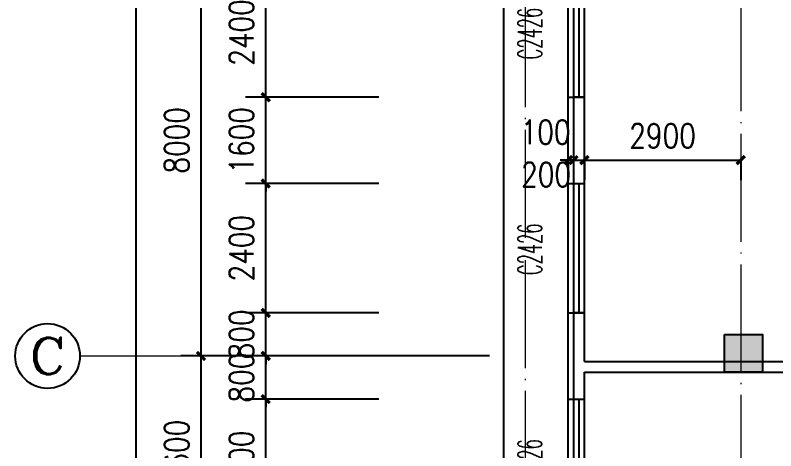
# Model space of a CAD drawing. Extents: x 1417642 to 3570900, y 124798 to 1191112.
# Drawn here: x 1430327 to 1444427, y 532613 to 540692 of the extents above; entities that cross this region are included whole.
import ezdxf
from ezdxf.enums import TextEntityAlignment as Align

# ---------------------------------------------------------------- set-up
doc = ezdxf.new("R2010")
doc.units = 0
doc.header["$LTSCALE"] = 1000
doc.header["$MEASUREMENT"] = 0
doc.linetypes.add('DOTE', pattern=[2.42, 2, -0.2, 0.02, -0.2])
doc.layers.get('0').update_dxf_attribs({"linetype": 'CONTINUOUS'})
doc.layers.get('Defpoints').update_dxf_attribs({"linetype": 'CONTINUOUS'})
for name, color, linetype in [('AXIS', 3, 'CONTINUOUS'), ('AXIS_TEXT', 7, 'CONTINUOUS'), ('colu', 2, 'CONTINUOUS'), ('DOTE', 1, 'DOTE'), ('PUB_DIM', 3, 'CONTINUOUS'), ('SURFACE', 6, 'CONTINUOUS'), ('tiaozheng', 20, 'CONTINUOUS'), ('WALL', 4, 'CONTINUOUS'), ('WINDOW', 2, 'CONTINUOUS'), ('WINDOW_TEXT', 7, 'CONTINUOUS'), ('柱填充 @ 1', 8, 'CONTINUOUS'), ('立面造型', 40, 'CONTINUOUS')]:
    doc.layers.add(name, color=color, linetype=linetype)
doc.styles.add('_TCH_AXIS', font='COMPLEX', dxfattribs={"bigfont": 'GBCBIG'})
doc.styles.add('_TCH_WINDOW', font='ROMANS.shx', dxfattribs={"width": 0.7, "height": 400, "bigfont": 'Z.shx'})
doc.styles.add('DIM_FONT', font='SIMPLEX.shx', dxfattribs={"width": 0.8})
doc.dimstyles.new('DIMN150', dxfattribs={"dimscale": 1.5, "dimtxt": 300, "dimasz": 100, "dimexe": 250, "dimexo": 300, "dimgap": 150, "dimtad": 1, "dimdec": 0, "dimzin": 0, "dimdsep": 46, "dimtxsty": 'DIM_FONT', "dimblk": 'ARCHTICK', "dimcen": 0.09, "dimdle": 1.5, "dimclrt": 7, "dimazin": 2, "dimtfac": 1, "dimtdec": 0, "dimtix": 1, "dimtmove": 2, "dimatfit": 3, "dimldrblk": 'ARCHTICK', "dimfxl": 1, "dimtolj": 1, "dimtzin": 0, "dimarcsym": 0})

# ---------------------------------------------------------------- blocks, each defined once
blk = doc.blocks.new('5873')
at = {"layer": '柱填充 @ 1', "ltscale": 1000}
blk.add_hatch(color=256, dxfattribs=at).paths.add_polyline_path([(1507628, 706185), (1508328, 706185), (1508328, 705485), (1507628, 705485)])
at = {"layer": 'colu', "ltscale": 1000}
blk.add_lwpolyline([(1507628, 706185), (1508328, 706185), (1508328, 705485), (1507628, 705485)], close=True, dxfattribs=at)
blk = doc.blocks.new('_ArchTick')
at = {"color": 0, "linetype": 'ByBlock', "const_width": 0.4}
blk.add_lwpolyline([(-0.5, -0.5), (0.5, 0.5)], dxfattribs=at)
blk = doc.blocks.new('*D2420')
at = {"layer": 'Defpoints', "color": 0}
for p in [(1440579, 538467), (1440679, 538467), (1440679, 538005)]:
    blk.add_point(p, dxfattribs=at)
at = {"layer": 'PUB_DIM', "color": 0, "lineweight": -2}
for p, q in [((1440579, 538005), (1440429, 538005)), ((1440579, 538017), (1440579, 537630)), ((1440579, 538005), (1440679, 538005)), ((1440679, 538017), (1440679, 537630)), ((1440679, 538005), (1440829, 538005))]:
    blk.add_line(p, q, dxfattribs=at)
at = {"layer": 'PUB_DIM', "color": 0, "lineweight": -2, "xscale": 150, "yscale": 150, "zscale": 150}
blk.add_blockref('_ArchTick', (1440579, 538005), dxfattribs=at)
at = {"layer": 'PUB_DIM', "color": 0, "lineweight": -2, "xscale": 150, "yscale": 150, "zscale": 150, "rotation": 180}
blk.add_blockref('_ArchTick', (1440679, 538005), dxfattribs=at)
at = {"layer": 'PUB_DIM', "color": 7, "insert": (1440161, 538523), "char_height": 450, "attachment_point": 5, "style": 'DIM_FONT'}
blk.add_mtext('\\A1;100', dxfattribs=at)
blk = doc.blocks.new('*D2421')
at = {"layer": 'Defpoints', "color": 0}
for p in [(1440679, 538467), (1440879, 538467), (1440879, 538005)]:
    blk.add_point(p, dxfattribs=at)
at = {"layer": 'PUB_DIM', "color": 0, "lineweight": -2}
for p, q in [((1440679, 538005), (1440529, 538005)), ((1440679, 538017), (1440679, 537630)), ((1440679, 538005), (1440879, 538005)), ((1440879, 538017), (1440879, 537630)), ((1440879, 538005), (1441029, 538005))]:
    blk.add_line(p, q, dxfattribs=at)
at = {"layer": 'PUB_DIM', "color": 0, "lineweight": -2, "xscale": 150, "yscale": 150, "zscale": 150}
blk.add_blockref('_ArchTick', (1440679, 538005), dxfattribs=at)
at = {"layer": 'PUB_DIM', "color": 0, "lineweight": -2, "xscale": 150, "yscale": 150, "zscale": 150, "rotation": 180}
blk.add_blockref('_ArchTick', (1440879, 538005), dxfattribs=at)
at = {"layer": 'PUB_DIM', "color": 7, "insert": (1440169, 537736), "char_height": 450, "attachment_point": 5, "style": 'DIM_FONT'}
blk.add_mtext('\\A1;200', dxfattribs=at)
blk = doc.blocks.new('*D2422')
at = {"layer": 'Defpoints', "color": 0}
for p in [(1440879, 538467), (1443779, 538467), (1443779, 538005)]:
    blk.add_point(p, dxfattribs=at)
at = {"layer": 'PUB_DIM', "color": 0, "lineweight": -2}
for p, q in [((1440876, 538005), (1443781, 538005)), ((1440879, 538017), (1440879, 537630)), ((1443779, 538017), (1443779, 537630))]:
    blk.add_line(p, q, dxfattribs=at)
at = {"layer": 'PUB_DIM', "color": 0, "lineweight": -2, "xscale": 150, "yscale": 150, "zscale": 150, "rotation": 180}
blk.add_blockref('_ArchTick', (1440879, 538005), dxfattribs=at)
at = {"layer": 'PUB_DIM', "color": 0, "lineweight": -2, "xscale": 150, "yscale": 150, "zscale": 150}
blk.add_blockref('_ArchTick', (1443779, 538005), dxfattribs=at)
at = {"layer": 'PUB_DIM', "color": 7, "insert": (1442329, 538455), "char_height": 450, "attachment_point": 5, "style": 'DIM_FONT'}
blk.add_mtext('\\A1;2900', dxfattribs=at)
blk = doc.blocks.new('*D2823')
at = {"layer": 'Defpoints', "color": 0}
for p in [(1432572, 621371), (1436080, 621371), (1436080, 522771)]:
    blk.add_point(p, dxfattribs=at)
at = {"layer": 'PUB_DIM', "color": 0, "lineweight": -2}
for p, q in [((1435630, 621371), (1432197, 621371)), ((1432572, 522769), (1432572, 621373)), ((1435630, 522771), (1432197, 522771))]:
    blk.add_line(p, q, dxfattribs=at)
at = {"layer": 'PUB_DIM', "color": 0, "lineweight": -2, "xscale": 150, "yscale": 150, "zscale": 150}
for p, rotation in [((1432572, 621371), 90), ((1432572, 522771), 270)]:
    blk.add_blockref('_ArchTick', p, dxfattribs=dict(at, rotation=rotation))
at = {"layer": 'PUB_DIM', "color": 7, "insert": (1432122, 572071), "char_height": 450, "attachment_point": 5, "rotation": 90, "style": 'DIM_FONT'}
blk.add_mtext('\\A1;98600', dxfattribs=at)
blk = doc.blocks.new('*D2836')
at = {"layer": 'AXIS', "color": 0, "lineweight": -2}
for p, q in [((1439121, 542371), (1433397, 542371)), ((1433772, 534369), (1433772, 542373)), ((1439121, 534371), (1433397, 534371))]:
    blk.add_line(p, q, dxfattribs=at)
at = {"layer": 'Defpoints', "color": 0}
for p in [(1433772, 542371), (1439571, 542371), (1439571, 534371)]:
    blk.add_point(p, dxfattribs=at)
at = {"layer": 'AXIS', "color": 0, "lineweight": -2, "xscale": 150, "yscale": 150, "zscale": 150}
for p, rotation in [((1433772, 542371), 90), ((1433772, 534371), 270)]:
    blk.add_blockref('_ArchTick', p, dxfattribs=dict(at, rotation=rotation))
at = {"layer": 'AXIS', "color": 7, "insert": (1433322, 538371), "char_height": 450, "attachment_point": 5, "rotation": 90, "style": 'DIM_FONT'}
blk.add_mtext('\\A1;8000', dxfattribs=at)
blk = doc.blocks.new('*D2837')
at = {"layer": 'AXIS', "color": 0, "lineweight": -2}
for p, q in [((1439121, 534371), (1433397, 534371)), ((1433772, 530769), (1433772, 534373)), ((1439121, 530771), (1433397, 530771))]:
    blk.add_line(p, q, dxfattribs=at)
at = {"layer": 'Defpoints', "color": 0}
for p in [(1433772, 534371), (1439571, 534371), (1439571, 530771)]:
    blk.add_point(p, dxfattribs=at)
at = {"layer": 'AXIS', "color": 0, "lineweight": -2, "xscale": 150, "yscale": 150, "zscale": 150}
for p, rotation in [((1433772, 534371), 90), ((1433772, 530771), 270)]:
    blk.add_blockref('_ArchTick', p, dxfattribs=dict(at, rotation=rotation))
at = {"layer": 'AXIS', "color": 7, "insert": (1433322, 532571), "char_height": 450, "attachment_point": 5, "rotation": 90, "style": 'DIM_FONT'}
blk.add_mtext('\\A1;3600', dxfattribs=at)
blk = doc.blocks.new('*D2877')
at = {"layer": 'Defpoints', "color": 0}
for p in [(1434972, 541571), (1437521, 541571), (1437521, 539171)]:
    blk.add_point(p, dxfattribs=at)
at = {"layer": 'PUB_DIM', "color": 0, "lineweight": -2}
for p, q in [((1437071, 541571), (1434597, 541571)), ((1434972, 539169), (1434972, 541573)), ((1437071, 539171), (1434597, 539171))]:
    blk.add_line(p, q, dxfattribs=at)
at = {"layer": 'PUB_DIM', "color": 0, "lineweight": -2, "xscale": 150, "yscale": 150, "zscale": 150}
for p, rotation in [((1434972, 541571), 90), ((1434972, 539171), 270)]:
    blk.add_blockref('_ArchTick', p, dxfattribs=dict(at, rotation=rotation))
at = {"layer": 'PUB_DIM', "color": 7, "insert": (1434522, 540371), "char_height": 450, "attachment_point": 5, "rotation": 90, "style": 'DIM_FONT'}
blk.add_mtext('\\A1;2400', dxfattribs=at)
blk = doc.blocks.new('*D2878')
at = {"layer": 'Defpoints', "color": 0}
for p in [(1434972, 539171), (1437521, 539171), (1437521, 537571)]:
    blk.add_point(p, dxfattribs=at)
at = {"layer": 'PUB_DIM', "color": 0, "lineweight": -2}
for p, q in [((1434972, 539171), (1434972, 539321)), ((1437071, 539171), (1434597, 539171)), ((1434972, 537571), (1434972, 539171)), ((1437071, 537571), (1434597, 537571)), ((1434972, 537571), (1434972, 537421))]:
    blk.add_line(p, q, dxfattribs=at)
at = {"layer": 'PUB_DIM', "color": 0, "lineweight": -2, "xscale": 150, "yscale": 150, "zscale": 150}
for p, rotation in [((1434972, 539171), 270), ((1434972, 537571), 90)]:
    blk.add_blockref('_ArchTick', p, dxfattribs=dict(at, rotation=rotation))
at = {"layer": 'PUB_DIM', "color": 7, "insert": (1434522, 538371), "char_height": 450, "attachment_point": 5, "rotation": 90, "style": 'DIM_FONT'}
blk.add_mtext('\\A1;1600', dxfattribs=at)
blk = doc.blocks.new('*D2879')
at = {"layer": 'Defpoints', "color": 0}
for p in [(1434972, 537571), (1437521, 537571), (1437521, 535171)]:
    blk.add_point(p, dxfattribs=at)
at = {"layer": 'PUB_DIM', "color": 0, "lineweight": -2}
for p, q in [((1437071, 537571), (1434597, 537571)), ((1434972, 535169), (1434972, 537573)), ((1437071, 535171), (1434597, 535171))]:
    blk.add_line(p, q, dxfattribs=at)
at = {"layer": 'PUB_DIM', "color": 0, "lineweight": -2, "xscale": 150, "yscale": 150, "zscale": 150}
for p, rotation in [((1434972, 537571), 90), ((1434972, 535171), 270)]:
    blk.add_blockref('_ArchTick', p, dxfattribs=dict(at, rotation=rotation))
at = {"layer": 'PUB_DIM', "color": 7, "insert": (1434522, 536371), "char_height": 450, "attachment_point": 5, "rotation": 90, "style": 'DIM_FONT'}
blk.add_mtext('\\A1;2400', dxfattribs=at)
blk = doc.blocks.new('*D2880')
at = {"layer": 'Defpoints', "color": 0}
for p in [(1434972, 535171), (1437521, 535171), (1437521, 534371)]:
    blk.add_point(p, dxfattribs=at)
at = {"layer": 'PUB_DIM', "color": 0, "lineweight": -2}
for p, q in [((1434972, 535171), (1434972, 535321)), ((1437071, 535171), (1434597, 535171)), ((1434972, 534371), (1434972, 535171)), ((1437071, 534371), (1434597, 534371)), ((1434972, 534371), (1434972, 534221))]:
    blk.add_line(p, q, dxfattribs=at)
at = {"layer": 'PUB_DIM', "color": 0, "lineweight": -2, "xscale": 150, "yscale": 150, "zscale": 150}
for p, rotation in [((1434972, 535171), 270), ((1434972, 534371), 90)]:
    blk.add_blockref('_ArchTick', p, dxfattribs=dict(at, rotation=rotation))
at = {"layer": 'PUB_DIM', "color": 7, "insert": (1434522, 534771), "char_height": 450, "attachment_point": 5, "rotation": 90, "style": 'DIM_FONT'}
blk.add_mtext('\\A1;800', dxfattribs=at)
blk = doc.blocks.new('*D2881')
at = {"layer": 'Defpoints', "color": 0}
for p in [(1434972, 534371), (1437521, 534371), (1437521, 533571)]:
    blk.add_point(p, dxfattribs=at)
at = {"layer": 'PUB_DIM', "color": 0, "lineweight": -2}
for p, q in [((1434972, 534371), (1434972, 534521)), ((1437071, 534371), (1434597, 534371)), ((1434972, 533571), (1434972, 534371)), ((1437071, 533571), (1434597, 533571)), ((1434972, 533571), (1434972, 533421))]:
    blk.add_line(p, q, dxfattribs=at)
at = {"layer": 'PUB_DIM', "color": 0, "lineweight": -2, "xscale": 150, "yscale": 150, "zscale": 150}
for p, rotation in [((1434972, 534371), 270), ((1434972, 533571), 90)]:
    blk.add_blockref('_ArchTick', p, dxfattribs=dict(at, rotation=rotation))
at = {"layer": 'PUB_DIM', "color": 7, "insert": (1434522, 533971), "char_height": 450, "attachment_point": 5, "rotation": 90, "style": 'DIM_FONT'}
blk.add_mtext('\\A1;800', dxfattribs=at)
blk = doc.blocks.new('*D2882')
at = {"layer": 'Defpoints', "color": 0}
for p in [(1434972, 533571), (1437521, 533571), (1437521, 531171)]:
    blk.add_point(p, dxfattribs=at)
at = {"layer": 'PUB_DIM', "color": 0, "lineweight": -2}
for p, q in [((1437071, 533571), (1434597, 533571)), ((1434972, 531169), (1434972, 533573)), ((1437071, 531171), (1434597, 531171))]:
    blk.add_line(p, q, dxfattribs=at)
at = {"layer": 'PUB_DIM', "color": 0, "lineweight": -2, "xscale": 150, "yscale": 150, "zscale": 150}
for p, rotation in [((1434972, 533571), 90), ((1434972, 531171), 270)]:
    blk.add_blockref('_ArchTick', p, dxfattribs=dict(at, rotation=rotation))
at = {"layer": 'PUB_DIM', "color": 7, "insert": (1434522, 532371), "char_height": 450, "attachment_point": 5, "rotation": 90, "style": 'DIM_FONT'}
blk.add_mtext('\\A1;2400', dxfattribs=at)
blk = doc.blocks.new('$TCHSYS$WIN2D')
for p, q in [((-0.5, 0.5), (0.5, 0.5)), ((-0.5, 0.5), (-0.5, -0.5)), ((0.5, 0.5), (0.5, -0.5)), ((0.5, 0.1667), (-0.5, 0.1667)), ((0.5, -0.1667), (-0.5, -0.1667)), ((-0.5, -0.5), (0.5, -0.5))]:
    blk.add_line(p, q)

msp = doc.modelspace()

# ---------------------------------------------------------------- linework, layer by layer
at = {"layer": 'AXIS', "lineweight": 0}
msp.add_line((1437375.8, 534370.9, 0), (1431527.3, 534370.9, 0), dxfattribs=at)
at = {"layer": 'AXIS'}
msp.add_circle((1430927.3, 534370.9), 600, dxfattribs=at)
at = {"layer": 'DOTE', "lineweight": 0, "elevation": 0}
for points in [[(1439778.7, 625685.4), (1439778.7, 515570.4)], [(1443778.7, 625610.7), (1443778.7, 515570.4)]]:
    msp.add_lwpolyline(points, dxfattribs=at)
at = {"layer": 'SURFACE'}
for p, q in [((1440578.7, 539170.9), (1440678.7, 539170.9)), ((1440578.7, 537570.9), (1440578.7, 539170.9)), ((1440578.7, 537570.9), (1440678.7, 537570.9)), ((1440578.7, 535170.9), (1440678.7, 535170.9)), ((1440578.7, 534170.9), (1440578.7, 535170.9)), ((1440578.7, 533570.9), (1440578.7, 534170.9)), ((1440578.7, 533570.9), (1440678.7, 533570.9))]:
    msp.add_line(p, q, dxfattribs=at)
at = {"layer": 'WALL'}
for p, q in [((1440878.7, 539170.9), (1440678.7, 539170.9)), ((1440678.7, 539170.9), (1440678.7, 537570.9)), ((1440878.7, 537570.9), (1440878.7, 539170.9)), ((1440678.7, 537570.9), (1440878.7, 537570.9)), ((1440878.7, 535170.9), (1440678.7, 535170.9)), ((1440678.7, 535170.9), (1440678.7, 534170.9)), ((1440878.7, 534270.9), (1440878.7, 535170.9)), ((1440878.7, 534270.9), (1453478.7, 534270.9)), ((1440678.7, 534170.9), (1440678.7, 533570.9)), ((1440878.7, 534070.9), (1453478.7, 534070.9)), ((1440878.7, 533570.9), (1440878.7, 534070.9)), ((1440678.7, 533570.9), (1440878.7, 533570.9))]:
    msp.add_line(p, q, dxfattribs=at)
at = {"layer": '立面造型'}
msp.add_line((1439378.7, 541870.9, 0), (1439378.7, 531170.9, 0), dxfattribs=at)

# ---------------------------------------------------------------- block references
at = {"layer": 'tiaozheng'}
msp.add_blockref('5873', (-64148.9, -171414.5, 0), dxfattribs=at)
at = {"layer": 'WINDOW', "color": 2}
ref = msp.add_blockref('$TCHSYS$WIN2D', (1440728.7, 540370.9), dxfattribs=dict(at, xscale=2400, yscale=300, zscale=2400, rotation=90))
ref.add_attrib('A', 'C2426', (1440093.1, 539872.1), dxfattribs={"layer": 'WINDOW_TEXT', "color": 2, "height": 446.25, "rotation": 90, "style": '_TCH_WINDOW', "width": 0.494118})
ref = msp.add_blockref('$TCHSYS$WIN2D', (1440728.7, 536370.9), dxfattribs=dict(at, xscale=2400, yscale=300, zscale=2400, rotation=90))
ref.add_attrib('A', 'C2426', (1440093.1, 535872.1), dxfattribs={"layer": 'WINDOW_TEXT', "color": 2, "height": 446.25, "rotation": 90, "style": '_TCH_WINDOW', "width": 0.494118})
ref = msp.add_blockref('$TCHSYS$WIN2D', (1440728.7, 532370.9), dxfattribs=dict(at, xscale=2400, yscale=300, zscale=2400, rotation=90))
ref.add_attrib('A', 'C2426', (1440093.1, 531872.1), dxfattribs={"layer": 'WINDOW_TEXT', "color": 2, "height": 446.25, "rotation": 90, "style": '_TCH_WINDOW', "width": 0.494118})

# ---------------------------------------------------------------- texts
at = {"layer": 'AXIS_TEXT', "style": '_TCH_AXIS', "width": 1.4}
msp.add_text('C', height=678.8, dxfattribs=at).set_placement((1430587.9, 534031.5), (1431266.8, 534031.5), align=Align.FIT)

# ---------------------------------------------------------------- dimensions: what is measured, and where the dimension line sits
at = {"layer": 'AXIS'}
for p1, p2, picture, middle in [((1439571.2, 534370.9), (1439571.2, 542370.9), '*D2836', (1433322.3, 538370.9)), ((1439571.2, 530770.9), (1439571.2, 534370.9), '*D2837', (1433322.3, 532570.9))]:
    dim = msp.add_aligned_dim(p1=p1, p2=p2, distance=5799, dimstyle='DIMN150', dxfattribs=at)
    dim.commit()
    dim.dimension.update_dxf_attribs({"geometry": picture, "text_midpoint": middle})
at = {"layer": 'PUB_DIM'}
for p1, p2, distance, picture, middle in [((1436079.6, 522770.9), (1436079.6, 621370.9), 3507.3, '*D2823', (1432122.3, 572070.9)), ((1437521.3, 539170.9), (1437521.3, 541570.9), 2549, '*D2877', (1434522.3, 540370.9)), ((1437521.3, 537570.9), (1437521.3, 539170.9), 2549, '*D2878', (1434522.3, 538370.9)), ((1440878.7, 538466.8), (1443778.7, 538466.8), -461.6, '*D2422', (1442328.7, 538455.2)), ((1437521.3, 535170.9), (1437521.3, 537570.9), 2549, '*D2879', (1434522.3, 536370.9)), ((1437521.3, 534370.9), (1437521.3, 535170.9), 2549, '*D2880', (1434522.3, 534770.9)), ((1437521.3, 533570.9), (1437521.3, 534370.9), 2549, '*D2881', (1434522.3, 533970.9)), ((1437521.3, 531170.9), (1437521.3, 533570.9), 2549, '*D2882', (1434522.3, 532370.9))]:
    dim = msp.add_aligned_dim(p1=p1, p2=p2, distance=distance, dimstyle='DIMN150', dxfattribs=at)
    dim.commit()
    dim.dimension.update_dxf_attribs({"geometry": picture, "text_midpoint": middle})
for base, p1, p2, picture, middle in [((1440678.7, 538005.2), (1440578.7, 538466.8), (1440678.7, 538466.8), '*D2420', (1440160.9, 538522.7)), ((1440878.7, 538005.2), (1440678.7, 538466.8), (1440878.7, 538466.8), '*D2421', (1440169.1, 537735.9))]:
    dim = msp.add_linear_dim(base=base, p1=p1, p2=p2, angle=0, dimstyle='DIMN150', dxfattribs=at)
    dim.commit()
    dim.dimension.update_dxf_attribs({"geometry": picture, "text_midpoint": middle, "dimtype": 129})

doc.saveas('drawing.dxf')
